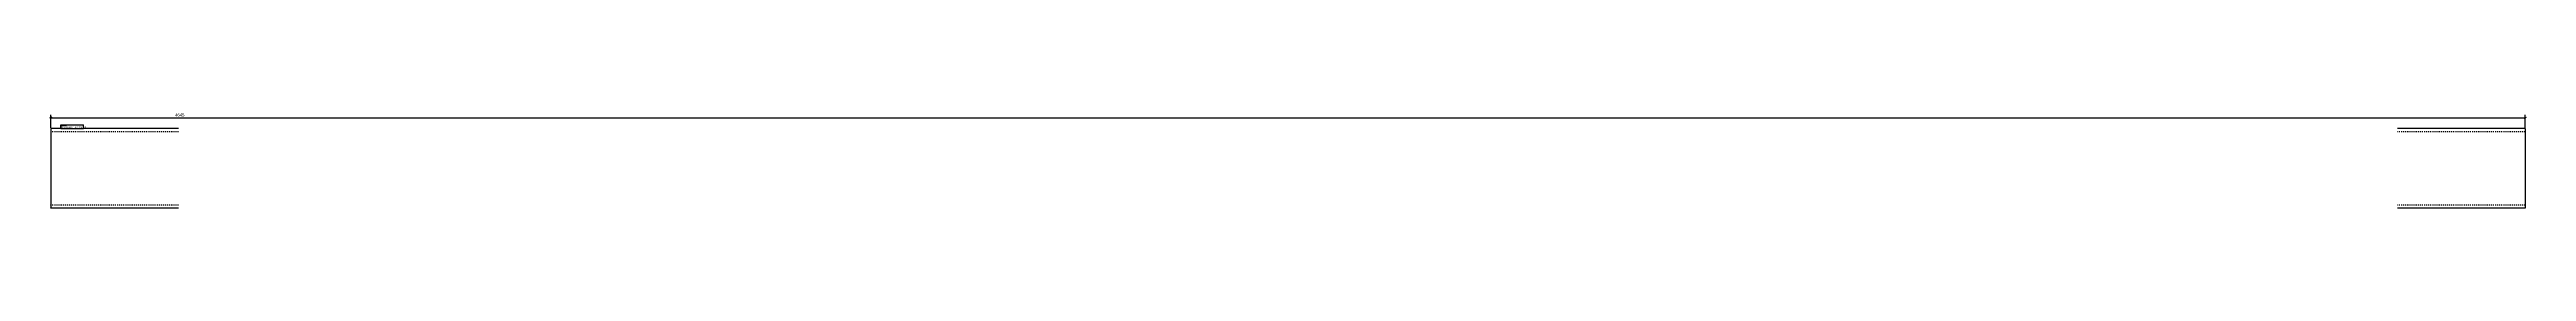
# Model space of a CAD drawing. Header units: millimetres. Extents: x 4 to 4654, y 4 to 185.
import ezdxf

# ---------------------------------------------------------------- set-up
doc = ezdxf.new("R2010")
doc.units = ezdxf.units.MM
doc.linetypes.add('DXK_LINE_DOT2', pattern=[3.9198, 1.9599, -1.9599])
for name, color, linetype in [('MÅLSÆTNING', 7, 'Continuous'), ('STÅL', 7, 'Continuous'), ('TEKST', 7, 'Continuous')]:
    doc.layers.add(name, color=color, linetype=linetype)
doc.styles.add('Arial Narrow', font='ARIALN.TTF', dxfattribs={"height": 0.2})

msp = doc.modelspace()

# ---------------------------------------------------------------- linework, layer by layer
at = {"layer": 'MÅLSÆTNING', "color": 7, "linetype": 'Continuous'}
for p, q in [((9, 175.9), (4.5, 174.1)), ((6.8, 156), (6.8, 180.3)), ((6.8, 175), (4651.8, 175)), ((4649.5, 174.1), (4654, 175.9)), ((4651.8, 156), (4651.8, 180.3))]:
    msp.add_line(p, q, dxfattribs=at)
at = {"layer": 'STÅL', "color": 2, "linetype": 'Continuous'}
for p, q in [((246.8, 154.5), (6.8, 154.5)), ((6.8, 154.5), (6.8, 5.4)), ((4651.8, 154.5), (4411.8, 154.5)), ((4651.8, 154.5), (4651.8, 4.5)), ((6.8, 4.5), (6.8, 5.4)), ((246.8, 4.5), (6.8, 4.5)), ((4651.8, 4.5), (4411.8, 4.5))]:
    msp.add_line(p, q, dxfattribs=at)
at = {"layer": 'STÅL', "color": 7, "linetype": 'DXK_LINE_DOT2'}
for p, q in [((246.8, 148.5), (6.8, 148.5)), ((4651.8, 148.5), (4411.8, 148.5)), ((6.8, 10.5), (6.8, 11)), ((246.8, 10.5), (6.8, 10.5)), ((4651.8, 10.5), (4411.8, 10.5)), ((4651.8, 10.5), (4651.8, 11))]:
    msp.add_line(p, q, dxfattribs=at)

# ---------------------------------------------------------------- next in the draw order: wipeouts: each hides what was drawn before it
at = {"color": 0}
for points, layer in [([(4419.5, 176.1), (4419.5, 184.5), (239, 184.5), (239, 176.1)], 'MÅLSÆTNING'), ([(35.8, 155.5), (35.8, 160.8), (26.3, 160.8), (26.3, 155.5)], 'TEKST')]:
    msp.add_wipeout(points, dxfattribs=at).dxf.layer = layer

# ---------------------------------------------------------------- next in the draw order: texts
at = {"layer": 'MÅLSÆTNING', "color": 3, "style": 'Arial Narrow'}
msp.add_text('4645', height=5.73, dxfattribs=at).set_placement((240.2, 177.3))

# ---------------------------------------------------------------- next in the draw order: wipeouts: each hides what was drawn before it
at = {"color": 0}
msp.add_wipeout([(35.8, 155.5), (35.8, 160.8), (26.3, 160.8), (26.3, 155.5)], dxfattribs=at).dxf.layer = 'TEKST'

# ---------------------------------------------------------------- next in the draw order: wipeouts: each hides what was drawn before it
msp.add_wipeout([(67.6, 155.5), (67.6, 159.3), (37.4, 159.3), (37.4, 155.5)], dxfattribs=at).dxf.layer = 'TEKST'

# ---------------------------------------------------------------- next in the draw order: wipeouts: each hides what was drawn before it
msp.add_wipeout([(67.6, 155.5), (67.6, 159.3), (37.4, 159.3), (37.4, 155.5)], dxfattribs=at).dxf.layer = 'TEKST'

# ---------------------------------------------------------------- next in the draw order: linework, layer by layer
at = {"layer": 'TEKST', "color": 7, "linetype": 'Continuous'}
for p, q in [((25.4, 161.7), (68.5, 161.7)), ((25.4, 154.6), (25.4, 161.7)), ((25.4, 154.6), (68.5, 154.6)), ((68.5, 154.6), (68.5, 161.7))]:
    msp.add_line(p, q, dxfattribs=at)

# ---------------------------------------------------------------- next in the draw order: texts
at = {"layer": 'TEKST', "color": 3, "style": 'Arial Narrow'}
for s, height, p in [('p50', 5.01, (26.3, 155.5)), ('RHS150X150X6', 3.579, (37.4, 155.5))]:
    msp.add_text(s, height=height, dxfattribs=at).set_placement(p)

doc.saveas('drawing.dxf')
